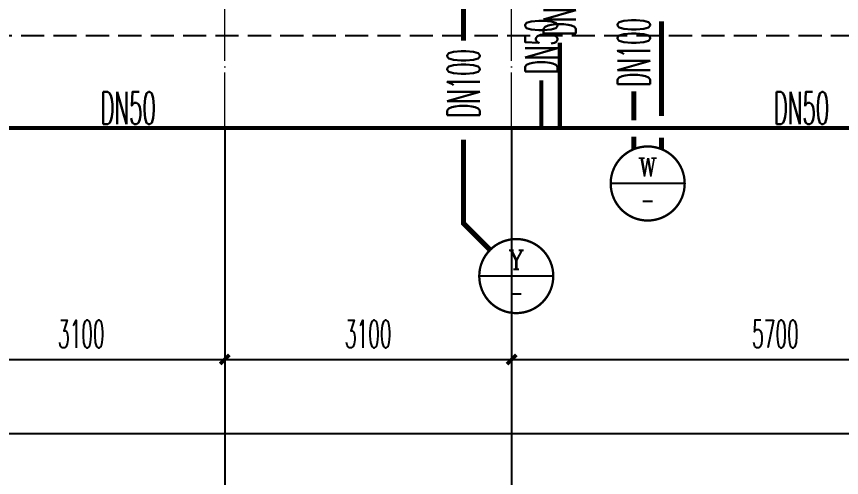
# Model space of a CAD drawing. Extents: x 27938 to 1042331, y -235042 to 1535213.
# Drawn here: x 716767 to 725681, y 667882 to 672861 of the extents above; entities that cross this region are included whole.
import ezdxf
from ezdxf.enums import TextEntityAlignment as Align

# ---------------------------------------------------------------- set-up
doc = ezdxf.new("R2010")
doc.units = 0
doc.header["$LTSCALE"] = 1000
doc.header["$MEASUREMENT"] = 0
doc.linetypes.add('DASH', pattern=[0.35, 0.25, -0.1])
doc.linetypes.add('DOTE', pattern=[2.42, 2, -0.2, 0.02, -0.2])
for name, color, linetype in [('AXIS', 3, 'Continuous'), ('DIM_雨水', 3, 'Continuous'), ('PIPE-凝结', 150, 'N'), ('PIPE-污水', 2, 'W'), ('PIPE-雨水', 4, 'Y'), ('TEXT_凝结', 7, 'Continuous'), ('TEXT_污水', 7, 'Continuous'), ('TEXT_雨水', 7, 'Continuous'), ('卫生间', 6, 'Continuous')]:
    doc.layers.add(name, color=color, linetype=linetype)
doc.layers.add('DOTE', color=19, linetype='DOTE', lineweight=9)
doc.styles.add('_TCH_DIM_T3', font='SIMPLEX.shx', dxfattribs={"width": 0.494118, "bigfont": 'GBCBIG.shx'})
doc.styles.add('_TWT_CIRCLE', font='COMPLEX', dxfattribs={"width": 1.1, "height": 3.5, "bigfont": 'HZTXT'})
doc.styles.add('_TWT_PIPEDN', font='SIMPLEX.shx', dxfattribs={"width": 0.6, "oblique": 10, "height": 3, "bigfont": 'HZTXT.shx'})
doc.styles.get("Standard").update_dxf_attribs({"font": 'gbenor.shx', "bigfont": 'gbcbig.shx'})
doc.linetypes.add('N', pattern='A,3,-0.2,["N",Standard,S=0.25,R=0,X=-0.1,Y=-0.115],-0.2', length=3.4)
doc.linetypes.add('W', pattern='A,3,-0.2,["W",Standard,S=0.25,R=0,X=-0.1,Y=-0.115],-0.2', length=3.4)
doc.linetypes.add('Y', pattern='A,3,-0.2,["Y",Standard,S=0.25,R=0,X=-0.1,Y=-0.115],-0.2', length=3.4)
doc.dimstyles.new('_TCH_ARCH&&100', dxfattribs={"dimtxt": 297.5, "dimasz": 100, "dimexe": 250, "dimexo": 300, "dimgap": 126.25, "dimtad": 1, "dimdec": 0, "dimzin": 0, "dimdsep": 46, "dimtxsty": '_TCH_DIM_T3', "dimblk": 'ARCHTICK', "dimcen": 0.09, "dimclrt": 4, "dimazin": 2, "dimtfac": 1, "dimtdec": 0, "dimtix": 1, "dimtmove": 2, "dimatfit": 3, "dimfxl": 1, "dimtolj": 1, "dimtzin": 0, "dimarcsym": 0})

# ---------------------------------------------------------------- blocks, each defined once
blk = doc.blocks.new('HFTHFFGHFH')
at = {"layer": 'DOTE', "linetype": 'DOTE', "ltscale": 0.3}
for p, q in [((576016.6, 594448.8), (576016.6, 612948.8)), ((572916.6, 594448.8), (572916.6, 600248.8))]:
    blk.add_line(p, q, dxfattribs=at)
blk = doc.blocks.new('BFBTCSD')
at = {"layer": '卫生间', "color": 159, "linetype": 'DASH', "true_color": 0x22346e}
blk.add_lwpolyline([(706816.6, 673857.2), (705216.6, 673857.2), (705216.6, 672657.2), (684016.6, 672657.2), (684016.6, 673857.2), (681416.6, 673857.2), (681416.6, 683557.2), (683216.6, 683557.2), (683216.6, 684557.2), (689716.6, 684557.2), (689716.6, 689157.2), (691416.8, 689157.2)], dxfattribs=at)
blk = doc.blocks.new('_ArchTick')
at = {"color": 0, "linetype": 'ByBlock', "const_width": 0.4}
blk.add_lwpolyline([(-0.5, -0.5), (0.5, 0.5)], dxfattribs=at)
blk = doc.blocks.new('*D853')
at = {"layer": 'AXIS', "color": 0, "lineweight": -2}
for p, q in [((722116.6, 671357.2), (722116.6, 668907.2)), ((727816.6, 671357.2), (727816.6, 668907.2)), ((722116.6, 669157.2), (727816.6, 669157.2))]:
    blk.add_line(p, q, dxfattribs=at)
at = {"layer": 'Defpoints', "color": 0}
for p in [(722116.6, 671657.2), (727816.6, 671657.2), (727816.6, 669157.2)]:
    blk.add_point(p, dxfattribs=at)
at = {"layer": 'AXIS', "color": 0, "lineweight": -2, "xscale": 100, "yscale": 100, "zscale": 100, "rotation": 180}
blk.add_blockref('_ArchTick', (722116.6, 669157.2), dxfattribs=at)
at = {"layer": 'AXIS', "color": 0, "lineweight": -2, "xscale": 100, "yscale": 100, "zscale": 100}
blk.add_blockref('_ArchTick', (727816.6, 669157.2), dxfattribs=at)
at = {"layer": 'AXIS', "color": 4, "insert": (724966.6, 669432.2), "char_height": 297.5, "attachment_point": 5, "style": '_TCH_DIM_T3'}
blk.add_mtext('\\A1;5700', dxfattribs=at)
blk = doc.blocks.new('*D854')
at = {"layer": 'AXIS', "color": 0, "lineweight": -2}
for p, q in [((719016.6, 671357.2), (719016.6, 668907.2)), ((722116.6, 671357.2), (722116.6, 668907.2)), ((719016.6, 669157.2), (722116.6, 669157.2))]:
    blk.add_line(p, q, dxfattribs=at)
at = {"layer": 'Defpoints', "color": 0}
for p in [(719016.6, 671657.2), (722116.6, 671657.2), (722116.6, 669157.2)]:
    blk.add_point(p, dxfattribs=at)
at = {"layer": 'AXIS', "color": 0, "lineweight": -2, "xscale": 100, "yscale": 100, "zscale": 100, "rotation": 180}
blk.add_blockref('_ArchTick', (719016.6, 669157.2), dxfattribs=at)
at = {"layer": 'AXIS', "color": 0, "lineweight": -2, "xscale": 100, "yscale": 100, "zscale": 100}
blk.add_blockref('_ArchTick', (722116.6, 669157.2), dxfattribs=at)
at = {"layer": 'AXIS', "color": 4, "insert": (720566.6, 669432.2), "char_height": 297.5, "attachment_point": 5, "style": '_TCH_DIM_T3'}
blk.add_mtext('\\A1;3100', dxfattribs=at)
blk = doc.blocks.new('*D855')
at = {"layer": 'AXIS', "color": 0, "lineweight": -2}
for p, q in [((715916.6, 671357.2), (715916.6, 668907.2)), ((719016.6, 671357.2), (719016.6, 668907.2)), ((715916.6, 669157.2), (719016.6, 669157.2))]:
    blk.add_line(p, q, dxfattribs=at)
at = {"layer": 'Defpoints', "color": 0}
for p in [(715916.6, 671657.2), (719016.6, 671657.2), (719016.6, 669157.2)]:
    blk.add_point(p, dxfattribs=at)
at = {"layer": 'AXIS', "color": 0, "lineweight": -2, "xscale": 100, "yscale": 100, "zscale": 100, "rotation": 180}
blk.add_blockref('_ArchTick', (715916.6, 669157.2), dxfattribs=at)
at = {"layer": 'AXIS', "color": 0, "lineweight": -2, "xscale": 100, "yscale": 100, "zscale": 100}
blk.add_blockref('_ArchTick', (719016.6, 669157.2), dxfattribs=at)
at = {"layer": 'AXIS', "color": 4, "insert": (717466.6, 669432.2), "char_height": 297.5, "attachment_point": 5, "style": '_TCH_DIM_T3'}
blk.add_mtext('\\A1;3100', dxfattribs=at)
blk = doc.blocks.new('*D908')
at = {"layer": 'AXIS', "color": 0, "lineweight": -2}
for p, q in [((682316.6, 671357.2), (682316.6, 668107.2)), ((731316.6, 671357.2), (731316.6, 668107.2)), ((682316.6, 668357.2), (731316.6, 668357.2))]:
    blk.add_line(p, q, dxfattribs=at)
at = {"layer": 'Defpoints', "color": 0}
for p in [(682316.6, 671657.2), (731316.6, 671657.2), (731316.6, 668357.2)]:
    blk.add_point(p, dxfattribs=at)
at = {"layer": 'AXIS', "color": 0, "lineweight": -2, "xscale": 100, "yscale": 100, "zscale": 100, "rotation": 180}
blk.add_blockref('_ArchTick', (682316.6, 668357.2), dxfattribs=at)
at = {"layer": 'AXIS', "color": 0, "lineweight": -2, "xscale": 100, "yscale": 100, "zscale": 100}
blk.add_blockref('_ArchTick', (731316.6, 668357.2), dxfattribs=at)
at = {"layer": 'AXIS', "color": 4, "insert": (706816.6, 668632.2), "char_height": 297.5, "attachment_point": 5, "style": '_TCH_DIM_T3'}
blk.add_mtext('\\A1;49000', dxfattribs=at)

msp = doc.modelspace()

# ---------------------------------------------------------------- hatches: boundary and pattern name
at = {"layer": 'PIPE-雨水'}
for points in [[(721596.6, 670627.2), (721569.1, 670627.2), (721569.1, 670615.8)], [(721596.6, 670627.2), (721577.1, 670607.7), (721569.1, 670615.8)]]:
    msp.add_hatch(color=256, dxfattribs=at).paths.add_polyline_path(points)

# ---------------------------------------------------------------- linework, layer by layer
at = {"layer": 'AXIS'}
for p, q in [((719016.6, 671657.2), (719016.6, 667657.2)), ((722116.6, 671657.2), (722116.6, 667657.2))]:
    msp.add_line(p, q, dxfattribs=at)
at = {"layer": 'DIM_雨水'}
for p, q in [((723986.6, 671057.2), (723186.6, 671057.2)), ((722566.6, 670057.2), (721766.6, 670057.2))]:
    msp.add_line(p, q, dxfattribs=at)
at = {"layer": 'DIM_雨水', "const_width": 25}
for points in [[(723986.6, 671057.2, 1), (723186.6, 671057.2, 1)], [(722566.6, 670057.2, 1), (721766.6, 670057.2, 1)]]:
    msp.add_lwpolyline(points, format="xyb", close=True, dxfattribs=at)
at = {"layer": 'PIPE-凝结', "const_width": 45}
for points in [[(722636.6, 672577.5), (722636.6, 671657.2)], [(722436.6, 672171.9), (722436.6, 671657.2)], [(707116.6, 671657.2), (728336.6, 671657.2)]]:
    msp.add_lwpolyline(points, dxfattribs=at)
at = {"layer": 'PIPE-污水', "const_width": 55}
for points in [[(723736.6, 672807.4), (723736.6, 671787.8)], [(723436.6, 672052.8), (723436.6, 671740.4)], [(723436.6, 671563.7), (723436.6, 671428)], [(723736.6, 671552.3), (723736.6, 671428)]]:
    msp.add_lwpolyline(points, dxfattribs=at)
at = {"layer": 'PIPE-雨水', "const_width": 55}
for points in [[(721596.6, 673972.2), (721596.6, 672600.6)], [(721596.6, 671529.7), (721596.6, 670627.2)], [(721881.6, 670342.2), (721596.6, 670627.2)]]:
    msp.add_lwpolyline(points, dxfattribs=at)

# ---------------------------------------------------------------- block references
msp.add_blockref('HFTHFFGHFH', (146100, 77208.4))
at = {"color": 8, "xscale": -1}
msp.add_blockref('BFBTCSD', (1413633.2, 0), dxfattribs=at)

# ---------------------------------------------------------------- texts
at = {"layer": 'DIM_雨水', "color": 7, "style": '_TWT_CIRCLE'}
for s, height, p, p2 in [('W', 197, (723483.4, 671133), (723689.8, 671133)), ('Y', 203.9, (722081.1, 670131.9), (722252, 670131.9))]:
    msp.add_text(s, height=height, dxfattribs=at).set_placement(p, p2, align=Align.FIT)
at = {"layer": 'DIM_雨水', "color": 7, "style": '_TWT_CIRCLE', "width": 0.777778}
for p, p2 in [((723510.7, 670775.9), (723662.5, 670775.9)), ((722090.7, 669775.9), (722242.5, 669775.9))]:
    msp.add_text('-', height=207, dxfattribs=at).set_placement(p, p2, align=Align.FIT)
at = {"layer": 'TEXT_凝结', "style": '_TWT_PIPEDN', "width": 0.48}
for p in [(722811.6, 672648.4), (722611.6, 672239.3)]:
    msp.add_text('DN50', height=350, rotation=90, dxfattribs=at).set_placement(p)
for p in [(717673.1, 671696.6), (724949.1, 671696.6)]:
    msp.add_text('DN50', height=350, dxfattribs=at).set_placement(p)
at = {"layer": 'TEXT_污水', "style": '_TWT_PIPEDN', "width": 0.48}
msp.add_text('DN100', height=350, rotation=90, dxfattribs=at).set_placement((723611.6, 672102.8))
at = {"layer": 'TEXT_雨水', "style": '_TWT_PIPEDN', "width": 0.48}
msp.add_text('DN100', height=350, rotation=90, dxfattribs=at).set_placement((721771.6, 671764.6))

# ---------------------------------------------------------------- dimensions: what is measured, and where the dimension line sits
at = {"layer": 'AXIS'}
for p1, p2, distance, picture, middle in [((682316.6, 671657.2), (731316.6, 671657.2), -3300, '*D908', (706816.6, 668632.2)), ((715916.6, 671657.2), (719016.6, 671657.2), -2500, '*D855', (717466.6, 669432.2)), ((719016.6, 671657.2), (722116.6, 671657.2), -2500, '*D854', (720566.6, 669432.2)), ((722116.6, 671657.2), (727816.6, 671657.2), -2500, '*D853', (724966.6, 669432.2))]:
    dim = msp.add_aligned_dim(p1=p1, p2=p2, distance=distance, dimstyle='_TCH_ARCH&&100', dxfattribs=at)
    dim.commit()
    dim.dimension.update_dxf_attribs({"geometry": picture, "text_midpoint": middle})

doc.saveas('drawing.dxf')
